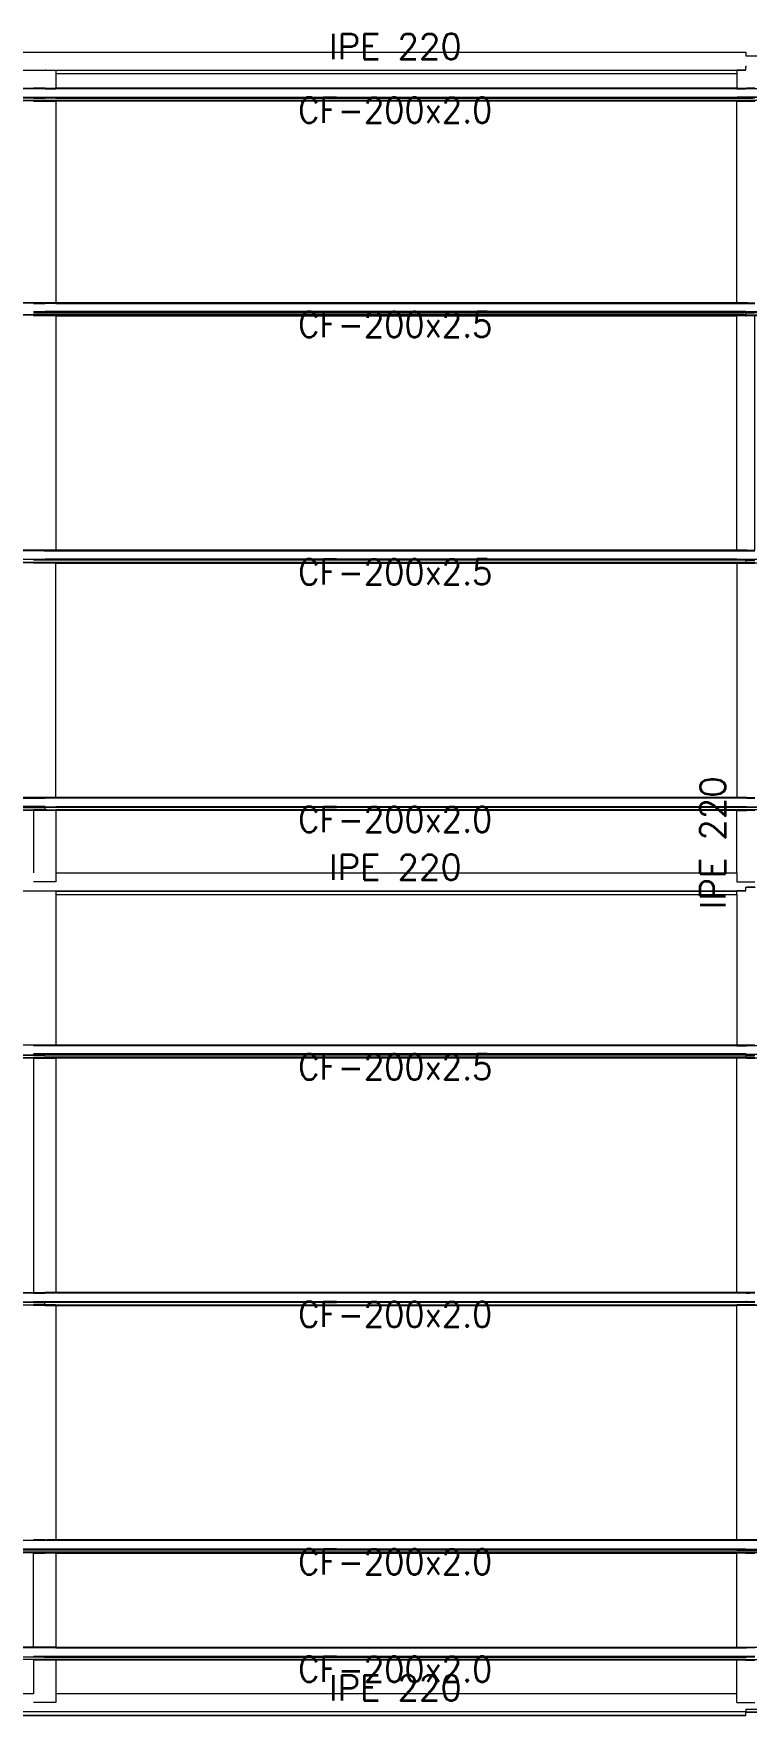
# Model space of a CAD drawing. Header units: millimetres. Extents: x 0 to 149, y -64 to 103.
# Drawn here: x 33.66 to 37.98, y 75.32 to 85.52 of the extents above; entities that cross this region are included whole.
import ezdxf
from ezdxf.enums import TextEntityAlignment as Align

# ---------------------------------------------------------------- set-up
doc = ezdxf.new("R2010")
doc.units = ezdxf.units.MM
doc.layers.add('BARRAS_DE_ACERO', color=7, linetype='Continuous', lineweight=9)
doc.layers.add('REFERENCIA_DE_LAS_BARRAS', color=2, linetype='Continuous', lineweight=9)
doc.styles.add('CYPETXT', font='romans__.ttf', dxfattribs={"height": 0.2})

msp = doc.modelspace()

# ---------------------------------------------------------------- linework, layer by layer
at = {"layer": 'BARRAS_DE_ACERO'}
for p, q in [((37.975, 85.407), (37.975, 85.386)), ((37.975, 85.386), (37.975, 85.384)), ((37.975, 85.384), (50.405, 85.384)), ((33.657, 85.297), (33.728, 85.297)), ((33.728, 85.297), (33.792, 85.297)), ((33.729, 85.297), (33.728, 85.297)), ((33.729, 85.297), (33.792, 85.297)), ((33.792, 85.297), (37.975, 85.297)), ((33.792, 85.296), (33.792, 85.297)), ((33.792, 85.275), (33.792, 85.276)), ((37.92, 85.276), (33.792, 85.276)), ((37.92, 85.296), (37.92, 85.276)), ((37.92, 85.275), (37.92, 85.188)), ((37.975, 85.32), (37.978, 85.32)), ((37.978, 85.32), (37.975, 85.32)), ((37.975, 85.32), (37.975, 85.32)), ((37.975, 85.297), (37.975, 85.32)), ((37.975, 85.297), (37.975, 85.297)), ((37.978, 85.32), (37.978, 85.32)), ((29.542, 85.188), (33.722, 85.188)), ((33.728, 85.186), (29.542, 85.186)), ((33.728, 85.184), (29.542, 85.184)), ((29.542, 85.133), (33.728, 85.133)), ((30.537, 85.129), (33.728, 85.129)), ((33.728, 85.188), (33.657, 85.188)), ((33.728, 85.132), (33.657, 85.132)), ((33.728, 85.13), (33.657, 85.13)), ((33.657, 85.129), (33.728, 85.129)), ((33.657, 85.127), (33.728, 85.127)), ((33.722, 85.188), (33.728, 85.188)), ((33.728, 85.188), (33.792, 85.188)), ((33.728, 85.188), (33.792, 85.188)), ((33.792, 85.187), (33.728, 85.187)), ((33.792, 85.186), (33.728, 85.186)), ((33.728, 85.184), (33.792, 85.184)), ((33.728, 85.133), (33.792, 85.133)), ((33.792, 85.132), (33.728, 85.132)), ((33.792, 85.13), (33.728, 85.13)), ((33.744, 85.129), (33.728, 85.129)), ((33.76, 85.129), (33.728, 85.129)), ((33.792, 85.127), (33.728, 85.127)), ((33.744, 85.129), (33.763, 85.129)), ((37.978, 85.129), (33.76, 85.129)), ((37.92, 85.188), (33.792, 85.188)), ((33.792, 85.188), (37.92, 85.188)), ((37.972, 85.187), (33.792, 85.187)), ((37.92, 85.186), (33.792, 85.186)), ((37.92, 85.184), (33.792, 85.184)), ((33.792, 85.133), (37.922, 85.133)), ((33.792, 85.132), (37.92, 85.132)), ((33.792, 85.13), (37.978, 85.13)), ((33.792, 85.127), (37.978, 85.127)), ((37.92, 85.188), (37.978, 85.188)), ((37.972, 85.186), (37.92, 85.186)), ((37.92, 85.184), (37.972, 85.184)), ((40.4, 85.132), (37.92, 85.132)), ((37.975, 85.133), (37.922, 85.133)), ((37.972, 85.187), (37.978, 85.187)), ((37.972, 85.186), (37.978, 85.186)), ((40.402, 85.133), (37.975, 85.133)), ((38.03, 85.188), (37.978, 85.188)), ((37.978, 85.187), (38.03, 85.187)), ((38.03, 85.186), (37.978, 85.186)), ((38.03, 85.13), (37.978, 85.13)), ((37.978, 85.129), (38.03, 85.129)), ((37.978, 85.127), (38.017, 85.127)), ((33.792, 85.113), (29.407, 85.113)), ((33.792, 85.111), (29.542, 85.111)), ((37.92, 85.114), (33.657, 85.114)), ((33.657, 85.109), (33.728, 85.109)), ((33.728, 85.109), (33.792, 85.109)), ((33.792, 85.113), (37.92, 85.113)), ((33.792, 85.111), (37.969, 85.111)), ((37.972, 85.114), (37.92, 85.114)), ((37.971, 85.113), (37.92, 85.113)), ((37.969, 85.111), (37.972, 85.111)), ((37.972, 85.113), (37.971, 85.113)), ((37.972, 85.114), (38.03, 85.114)), ((37.972, 85.113), (37.975, 85.113)), ((37.972, 85.111), (37.972, 85.111)), ((37.972, 85.111), (37.976, 85.111)), ((37.978, 85.109), (37.972, 85.109)), ((37.975, 85.113), (37.975, 85.113)), ((37.978, 85.113), (37.975, 85.113)), ((38.03, 85.111), (37.976, 85.111)), ((40.35, 85.113), (37.978, 85.113)), ((37.978, 85.109), (38.03, 85.109)), ((37.92, 83.814), (29.542, 83.814)), ((33.728, 83.813), (29.542, 83.813)), ((33.657, 83.888), (33.71, 83.888)), ((33.657, 83.886), (33.728, 83.886)), ((33.657, 83.884), (33.728, 83.884)), ((33.657, 83.834), (33.728, 83.834)), ((33.657, 83.832), (33.728, 83.832)), ((33.657, 83.83), (33.728, 83.83)), ((33.725, 83.829), (33.657, 83.829)), ((33.792, 83.829), (33.657, 83.829)), ((33.657, 83.811), (37.92, 83.811)), ((33.728, 83.809), (33.657, 83.809)), ((33.722, 83.888), (33.728, 83.888)), ((33.725, 83.829), (33.792, 83.829)), ((33.792, 83.888), (33.728, 83.888)), ((33.792, 83.888), (33.728, 83.888)), ((33.792, 83.887), (33.728, 83.887)), ((33.792, 83.886), (33.728, 83.886)), ((33.792, 83.884), (33.728, 83.884)), ((33.792, 83.832), (33.728, 83.832)), ((33.792, 83.83), (33.728, 83.83)), ((33.728, 83.813), (37.927, 83.813)), ((33.792, 83.809), (33.728, 83.809)), ((37.92, 83.888), (33.792, 83.888)), ((37.92, 83.888), (33.792, 83.888)), ((37.921, 83.887), (33.792, 83.887)), ((37.92, 83.886), (33.792, 83.886)), ((37.92, 83.832), (33.792, 83.832)), ((37.92, 83.83), (33.792, 83.83)), ((33.792, 83.829), (37.92, 83.829)), ((37.921, 83.829), (33.792, 83.829)), ((33.792, 83.809), (37.92, 83.809)), ((33.792, 83.809), (33.792, 82.388)), ((37.92, 83.886), (37.92, 83.886)), ((37.92, 83.886), (37.972, 83.886)), ((37.92, 83.884), (37.972, 83.884)), ((37.975, 83.834), (37.92, 83.834)), ((37.92, 83.834), (37.92, 83.834)), ((37.92, 83.832), (37.972, 83.832)), ((37.92, 83.832), (37.92, 83.832)), ((37.92, 83.83), (37.972, 83.83)), ((37.92, 83.83), (37.92, 83.83)), ((37.92, 83.829), (37.975, 83.829)), ((37.975, 83.814), (37.92, 83.814)), ((37.92, 83.811), (37.972, 83.811)), ((37.92, 82.388), (37.92, 83.809)), ((37.975, 83.809), (37.92, 83.809)), ((37.975, 83.887), (37.921, 83.887)), ((37.965, 83.829), (37.921, 83.829)), ((37.971, 83.827), (37.962, 83.827)), ((37.965, 83.829), (37.971, 83.829)), ((37.971, 83.829), (37.975, 83.829)), ((37.972, 83.884), (37.975, 83.884)), ((37.975, 83.811), (37.972, 83.811)), ((37.975, 83.888), (37.975, 83.888)), ((37.978, 83.888), (37.975, 83.888)), ((37.975, 83.888), (37.975, 83.888)), ((37.975, 83.886), (37.978, 83.886)), ((37.975, 83.884), (37.975, 83.886)), ((37.975, 83.884), (37.975, 83.884)), ((37.978, 83.884), (37.975, 83.884)), ((37.975, 83.834), (37.975, 83.833)), ((37.975, 83.833), (37.978, 83.833)), ((37.975, 83.832), (37.975, 83.833)), ((37.975, 83.832), (40.35, 83.832)), ((37.975, 83.83), (37.975, 83.832)), ((37.975, 83.83), (40.35, 83.83)), ((37.975, 83.83), (37.975, 83.829)), ((37.975, 83.829), (40.408, 83.829)), ((37.975, 83.829), (37.975, 83.829)), ((37.975, 83.829), (37.978, 83.829)), ((37.975, 83.829), (37.975, 83.829)), ((37.975, 83.829), (37.975, 83.829)), ((37.975, 83.827), (37.975, 83.829)), ((37.975, 83.827), (38.026, 83.827)), ((37.975, 83.814), (37.975, 83.827)), ((37.975, 83.814), (37.975, 83.814)), ((37.975, 83.813), (37.978, 83.813)), ((37.975, 83.813), (37.975, 83.813)), ((37.975, 83.811), (42.908, 83.811)), ((37.975, 83.809), (37.975, 83.811)), ((37.975, 83.811), (37.975, 83.811)), ((37.975, 83.809), (37.978, 83.809)), ((37.975, 83.809), (37.975, 83.809)), ((37.978, 83.888), (38.03, 83.888)), ((37.978, 83.888), (37.985, 83.888)), ((37.984, 83.887), (37.978, 83.887)), ((37.993, 83.886), (37.978, 83.886)), ((37.978, 83.884), (38.03, 83.884)), ((40.018, 83.833), (37.978, 83.833)), ((40.408, 83.829), (37.978, 83.829)), ((40.46, 83.813), (37.978, 83.813)), ((29.542, 82.388), (33.716, 82.388)), ((33.721, 82.387), (29.542, 82.387)), ((33.72, 82.386), (29.542, 82.386)), ((33.722, 82.384), (29.542, 82.384)), ((33.722, 82.388), (33.716, 82.388)), ((33.721, 82.387), (33.722, 82.387)), ((33.728, 82.388), (33.722, 82.388)), ((33.728, 82.388), (33.722, 82.388)), ((33.723, 82.387), (33.722, 82.387)), ((33.722, 82.384), (33.728, 82.384)), ((33.728, 82.387), (33.723, 82.387)), ((33.727, 82.386), (33.728, 82.386)), ((33.792, 82.388), (33.728, 82.388)), ((33.792, 82.388), (33.728, 82.388)), ((33.792, 82.387), (33.728, 82.387)), ((33.728, 82.386), (33.792, 82.386)), ((33.728, 82.384), (33.792, 82.384)), ((33.792, 82.388), (37.92, 82.388)), ((37.92, 82.388), (33.792, 82.388)), ((37.92, 82.387), (33.792, 82.387)), ((37.92, 82.386), (33.792, 82.386)), ((33.792, 82.384), (37.92, 82.384)), ((37.975, 82.388), (37.92, 82.388)), ((37.975, 82.387), (37.92, 82.387)), ((37.92, 82.386), (37.97, 82.386)), ((37.92, 82.384), (37.972, 82.384)), ((37.972, 82.386), (37.97, 82.386)), ((37.975, 82.384), (37.972, 82.384)), ((37.975, 82.388), (37.985, 82.388)), ((37.975, 82.388), (37.975, 82.387)), ((37.975, 82.388), (37.975, 82.388)), ((37.975, 82.388), (37.975, 82.388)), ((37.978, 82.388), (37.975, 82.388)), ((37.975, 82.387), (37.975, 82.386)), ((37.975, 82.387), (37.978, 82.387)), ((37.975, 82.387), (37.975, 82.387)), ((37.975, 82.386), (37.975, 82.384)), ((37.982, 82.387), (37.978, 82.387)), ((37.978, 82.386), (37.993, 82.386)), ((29.542, 82.334), (33.725, 82.334)), ((33.728, 82.332), (29.542, 82.332)), ((37.972, 82.314), (29.542, 82.314)), ((37.92, 82.313), (29.542, 82.313)), ((33.722, 82.311), (29.542, 82.311)), ((33.657, 82.33), (33.728, 82.33)), ((33.792, 82.309), (33.657, 82.309)), ((37.968, 82.311), (33.722, 82.311)), ((33.725, 82.334), (33.728, 82.334)), ((33.792, 82.334), (33.728, 82.334)), ((33.792, 82.33), (33.728, 82.33)), ((37.92, 82.334), (33.792, 82.334)), ((37.974, 82.33), (33.792, 82.33)), ((33.792, 82.329), (37.975, 82.329)), ((33.792, 82.329), (37.974, 82.329)), ((33.792, 80.888), (33.792, 82.309)), ((33.792, 82.309), (37.92, 82.309)), ((37.92, 82.334), (37.975, 82.334)), ((37.92, 82.309), (37.92, 80.888)), ((37.969, 82.311), (37.968, 82.311)), ((37.975, 82.311), (37.969, 82.311)), ((37.972, 82.314), (37.975, 82.314)), ((37.975, 82.313), (37.972, 82.313)), ((37.974, 82.329), (37.975, 82.329)), ((37.975, 82.334), (37.975, 82.333)), ((37.975, 82.333), (40.35, 82.333)), ((37.975, 82.332), (37.975, 82.332)), ((37.975, 82.329), (37.975, 82.329)), ((37.975, 82.329), (37.978, 82.329)), ((37.975, 82.329), (37.975, 82.329)), ((37.978, 82.329), (37.975, 82.329)), ((37.975, 82.329), (37.975, 82.329)), ((37.975, 82.327), (37.975, 82.314)), ((37.975, 82.327), (37.978, 82.327)), ((37.975, 82.327), (37.975, 82.327)), ((37.975, 82.314), (37.975, 82.314)), ((38.03, 82.313), (37.975, 82.313)), ((37.975, 82.313), (37.975, 82.313)), ((37.975, 82.311), (40.406, 82.311)), ((37.975, 82.311), (37.975, 82.311)), ((37.975, 82.309), (37.978, 82.309)), ((37.975, 82.309), (37.975, 82.309)), ((37.977, 82.332), (37.978, 82.332)), ((38.03, 82.332), (37.978, 82.332)), ((37.978, 82.33), (37.978, 82.33)), ((37.982, 82.329), (37.978, 82.329)), ((37.985, 82.329), (37.978, 82.329)), ((37.978, 82.327), (38.03, 82.327)), ((37.978, 82.314), (38.027, 82.314)), ((37.978, 82.309), (38.03, 82.309)), ((33.721, 80.888), (29.542, 80.888)), ((29.542, 80.887), (33.691, 80.887)), ((29.542, 80.884), (33.722, 80.884)), ((33.657, 80.888), (33.722, 80.888)), ((33.721, 80.887), (33.691, 80.887)), ((33.721, 80.888), (33.722, 80.888)), ((33.722, 80.887), (33.721, 80.887)), ((33.725, 80.888), (33.722, 80.888)), ((33.722, 80.888), (33.722, 80.888)), ((33.725, 80.884), (33.722, 80.884)), ((37.92, 80.888), (33.725, 80.888)), ((33.725, 80.888), (33.792, 80.888)), ((33.725, 80.888), (33.725, 80.888)), ((33.725, 80.888), (33.725, 80.888)), ((33.725, 80.887), (33.725, 80.887)), ((33.725, 80.887), (33.725, 80.887)), ((33.725, 80.887), (33.725, 80.887)), ((37.92, 80.886), (33.725, 80.886)), ((33.725, 80.884), (33.728, 80.884)), ((33.725, 80.884), (33.725, 80.884)), ((37.92, 80.884), (33.728, 80.884)), ((37.92, 80.888), (37.963, 80.888)), ((37.92, 80.886), (37.972, 80.886)), ((37.972, 80.884), (37.92, 80.884)), ((37.978, 80.888), (37.972, 80.888)), ((37.972, 80.887), (37.978, 80.887)), ((37.978, 80.886), (37.972, 80.886)), ((37.978, 80.884), (37.972, 80.884)), ((37.978, 80.888), (38.021, 80.888)), ((37.978, 80.888), (38.03, 80.888)), ((38.03, 80.887), (37.978, 80.887)), ((38.03, 80.886), (37.978, 80.886)), ((37.978, 80.884), (38.03, 80.884)), ((29.475, 80.811), (33.695, 80.811)), ((29.542, 80.832), (33.722, 80.832)), ((33.722, 80.83), (29.542, 80.83)), ((29.542, 80.829), (33.722, 80.829)), ((29.542, 80.813), (33.725, 80.813)), ((30.645, 80.829), (33.725, 80.829)), ((33.725, 80.814), (33.657, 80.814)), ((33.695, 80.811), (33.725, 80.811)), ((33.725, 80.832), (33.722, 80.832)), ((33.725, 80.833), (33.725, 80.832)), ((33.725, 80.83), (33.725, 80.832)), ((33.727, 80.832), (33.725, 80.832)), ((33.725, 80.832), (33.725, 80.832)), ((33.725, 80.83), (33.725, 80.829)), ((33.728, 80.83), (33.725, 80.83)), ((33.728, 80.829), (33.725, 80.829)), ((33.725, 80.827), (33.725, 80.814)), ((33.728, 80.827), (33.725, 80.827)), ((33.725, 80.827), (33.725, 80.827)), ((33.725, 80.814), (33.725, 80.814)), ((33.728, 80.813), (33.725, 80.813)), ((33.725, 80.813), (33.725, 80.813)), ((33.725, 80.811), (33.725, 80.811)), ((33.725, 80.809), (33.725, 80.809)), ((33.792, 80.809), (33.725, 80.809)), ((33.728, 80.832), (33.727, 80.832)), ((33.728, 80.832), (33.792, 80.832)), ((33.728, 80.83), (33.792, 80.83)), ((33.728, 80.829), (33.792, 80.829)), ((33.728, 80.829), (33.792, 80.829)), ((37.972, 80.827), (33.728, 80.827)), ((33.737, 80.814), (33.728, 80.814)), ((33.728, 80.813), (33.792, 80.813)), ((33.792, 80.811), (33.728, 80.811)), ((33.737, 80.814), (37.92, 80.814)), ((37.975, 80.833), (33.792, 80.833)), ((37.978, 80.832), (33.792, 80.832)), ((33.792, 80.83), (37.972, 80.83)), ((37.97, 80.829), (33.792, 80.829)), ((37.92, 80.829), (33.792, 80.829)), ((37.92, 80.813), (33.792, 80.813)), ((37.92, 80.829), (37.97, 80.829)), ((37.972, 80.814), (37.92, 80.814)), ((40.404, 80.813), (37.92, 80.813)), ((37.92, 80.809), (37.978, 80.809)), ((37.92, 80.432), (37.92, 80.809)), ((37.97, 80.829), (37.972, 80.829)), ((37.972, 80.829), (37.97, 80.829)), ((37.972, 80.829), (37.973, 80.829)), ((37.973, 80.829), (37.972, 80.829)), ((40.408, 80.827), (37.972, 80.827)), ((37.978, 80.829), (37.973, 80.829)), ((37.973, 80.829), (37.978, 80.829)), ((37.973, 80.829), (37.973, 80.829)), ((37.978, 80.833), (37.975, 80.833)), ((37.978, 80.832), (38.03, 80.832)), ((37.978, 80.829), (38.03, 80.829)), ((37.978, 80.829), (38.03, 80.829)), ((37.978, 80.811), (38.03, 80.811)), ((38.03, 80.809), (37.978, 80.809)), ((33.792, 80.432), (37.92, 80.432)), ((37.92, 80.432), (37.92, 80.377)), ((37.92, 80.377), (38.03, 80.377)), ((37.975, 80.322), (37.975, 80.345)), ((38.029, 80.345), (37.978, 80.345)), ((29.471, 80.322), (37.975, 80.322)), ((33.792, 80.322), (33.792, 80.321)), ((33.792, 80.321), (33.792, 80.301)), ((33.792, 80.301), (37.92, 80.301)), ((33.792, 80.301), (33.792, 80.3)), ((33.792, 80.3), (33.792, 79.388)), ((37.975, 80.322), (37.92, 80.322)), ((37.92, 80.3), (37.92, 79.388)), ((37.975, 80.322), (37.975, 80.322)), ((25.228, 79.327), (33.726, 79.327)), ((29.407, 79.311), (33.722, 79.311)), ((29.427, 79.329), (33.722, 79.329)), ((29.478, 79.329), (33.726, 79.329)), ((33.657, 79.388), (37.92, 79.388)), ((33.657, 79.387), (37.92, 79.387)), ((33.657, 79.387), (33.657, 79.387)), ((33.657, 79.386), (33.657, 79.386)), ((33.722, 79.386), (33.657, 79.386)), ((33.657, 79.386), (33.657, 79.386)), ((37.92, 79.384), (33.657, 79.384)), ((33.657, 79.384), (33.657, 79.384)), ((33.657, 79.334), (33.657, 79.334)), ((37.92, 79.334), (33.657, 79.334)), ((37.92, 79.332), (33.657, 79.332)), ((37.975, 79.33), (33.657, 79.33)), ((33.657, 79.314), (33.722, 79.314)), ((33.657, 79.309), (33.792, 79.309)), ((33.663, 79.313), (33.722, 79.313)), ((33.722, 79.386), (37.92, 79.386)), ((33.792, 79.329), (33.722, 79.329)), ((37.962, 79.314), (33.722, 79.314)), ((33.725, 79.313), (33.722, 79.313)), ((33.792, 79.311), (33.722, 79.311)), ((33.725, 79.313), (33.728, 79.313)), ((37.975, 79.329), (33.726, 79.329)), ((37.972, 79.327), (33.726, 79.327)), ((33.728, 79.313), (33.792, 79.313)), ((37.92, 79.388), (33.792, 79.388)), ((37.92, 79.313), (33.792, 79.313)), ((37.92, 79.311), (33.792, 79.311)), ((37.975, 79.388), (37.92, 79.388)), ((37.92, 79.388), (37.975, 79.388)), ((37.92, 79.387), (37.921, 79.387)), ((37.92, 79.387), (37.92, 79.387)), ((37.944, 79.386), (37.92, 79.386)), ((37.92, 79.386), (37.92, 79.386)), ((37.92, 79.384), (37.972, 79.384)), ((37.92, 79.384), (37.92, 79.384)), ((37.975, 79.334), (37.92, 79.334)), ((37.975, 79.332), (37.92, 79.332)), ((37.965, 79.313), (37.92, 79.313)), ((37.92, 79.311), (37.975, 79.311)), ((37.92, 77.888), (37.92, 79.309)), ((37.975, 79.386), (37.944, 79.386)), ((37.975, 79.314), (37.962, 79.314)), ((37.972, 79.313), (37.965, 79.313)), ((37.975, 79.327), (37.972, 79.327)), ((37.975, 79.313), (37.972, 79.313)), ((37.975, 79.388), (37.975, 79.387)), ((37.975, 79.388), (37.975, 79.388)), ((37.975, 79.387), (37.978, 79.387)), ((37.975, 79.387), (37.975, 79.387)), ((37.975, 79.384), (37.975, 79.386)), ((37.975, 79.384), (37.978, 79.384)), ((37.975, 79.333), (37.975, 79.332)), ((37.978, 79.332), (37.975, 79.332)), ((37.975, 79.332), (37.975, 79.332)), ((37.975, 79.33), (37.975, 79.332)), ((37.978, 79.33), (37.975, 79.33)), ((37.975, 79.33), (37.975, 79.329)), ((37.975, 79.329), (37.975, 79.329)), ((37.978, 79.314), (37.975, 79.314)), ((37.975, 79.313), (37.975, 79.314)), ((37.975, 79.313), (37.975, 79.313)), ((37.975, 79.313), (37.975, 79.313)), ((37.976, 79.313), (37.975, 79.313)), ((37.975, 79.311), (40.35, 79.311)), ((37.975, 79.309), (37.975, 79.311)), ((37.975, 79.311), (37.975, 79.311)), ((37.975, 79.311), (37.975, 79.311)), ((37.978, 79.309), (37.975, 79.309)), ((37.976, 79.333), (37.978, 79.333)), ((38.03, 79.313), (37.976, 79.313)), ((37.978, 79.388), (37.978, 79.388)), ((37.978, 79.386), (37.98, 79.386)), ((37.978, 79.332), (38.03, 79.332)), ((37.978, 79.33), (38.03, 79.33)), ((37.978, 79.329), (37.979, 79.329)), ((38.026, 79.314), (37.978, 79.314)), ((37.978, 79.309), (38.03, 79.309)), ((33.725, 77.886), (29.472, 77.886)), ((29.473, 77.887), (33.691, 77.887)), ((29.474, 77.888), (33.725, 77.888)), ((33.657, 77.884), (33.725, 77.884)), ((37.92, 77.888), (33.725, 77.888)), ((33.725, 77.887), (33.725, 77.888)), ((33.725, 77.888), (33.725, 77.888)), ((33.725, 77.888), (33.725, 77.888)), ((33.725, 77.888), (33.725, 77.888)), ((33.792, 77.888), (33.725, 77.888)), ((37.92, 77.887), (33.725, 77.887)), ((33.725, 77.887), (33.725, 77.887)), ((37.92, 77.884), (33.725, 77.884)), ((33.725, 77.884), (33.725, 77.884)), ((37.92, 77.888), (33.792, 77.888)), ((37.92, 77.888), (37.978, 77.888)), ((37.978, 77.888), (37.92, 77.888)), ((37.978, 77.887), (37.92, 77.887)), ((37.92, 77.886), (37.978, 77.886)), ((37.972, 77.884), (37.92, 77.884)), ((37.978, 77.884), (37.972, 77.884)), ((37.978, 77.888), (38.03, 77.888)), ((38.03, 77.888), (37.978, 77.888)), ((37.978, 77.887), (38.03, 77.887)), ((37.978, 77.886), (37.998, 77.886)), ((37.978, 77.884), (37.999, 77.884)), ((25.28, 77.83), (33.725, 77.83)), ((33.725, 77.829), (29.409, 77.829)), ((29.475, 77.813), (33.724, 77.813)), ((33.725, 77.811), (29.475, 77.811)), ((29.478, 77.832), (33.694, 77.832)), ((30.645, 77.829), (33.724, 77.829)), ((33.657, 77.834), (33.725, 77.834)), ((33.657, 77.827), (33.725, 77.827)), ((33.725, 77.814), (33.657, 77.814)), ((33.725, 77.832), (33.694, 77.832)), ((33.725, 77.829), (33.724, 77.829)), ((33.725, 77.834), (33.725, 77.833)), ((33.725, 77.832), (37.92, 77.832)), ((33.725, 77.832), (33.725, 77.832)), ((33.725, 77.832), (33.725, 77.83)), ((33.725, 77.83), (33.728, 77.83)), ((33.725, 77.83), (33.725, 77.83)), ((33.725, 77.829), (33.725, 77.83)), ((33.725, 77.829), (33.725, 77.829)), ((33.725, 77.829), (33.728, 77.829)), ((33.725, 77.829), (33.727, 77.829)), ((33.725, 77.829), (33.725, 77.829)), ((33.725, 77.814), (33.725, 77.827)), ((33.725, 77.827), (33.725, 77.827)), ((33.725, 77.814), (33.728, 77.814)), ((33.725, 77.814), (33.725, 77.814)), ((33.725, 77.813), (33.728, 77.813)), ((33.725, 77.813), (33.725, 77.813)), ((33.725, 77.813), (33.725, 77.813)), ((33.725, 77.811), (33.725, 77.811)), ((33.728, 77.811), (33.725, 77.811)), ((33.725, 77.809), (33.725, 77.811)), ((33.725, 77.809), (33.792, 77.809)), ((33.728, 77.829), (33.727, 77.829)), ((33.728, 77.83), (33.792, 77.83)), ((33.792, 77.829), (33.728, 77.829)), ((33.792, 77.829), (33.728, 77.829)), ((33.792, 77.827), (33.728, 77.827)), ((33.728, 77.814), (33.728, 77.814)), ((33.792, 77.814), (33.728, 77.814)), ((33.792, 77.813), (33.728, 77.813)), ((33.728, 77.811), (33.735, 77.811)), ((33.735, 77.811), (33.792, 77.811)), ((37.92, 77.83), (33.792, 77.83)), ((33.792, 77.829), (37.92, 77.829)), ((33.792, 77.829), (37.92, 77.829)), ((37.978, 77.827), (33.792, 77.827)), ((33.792, 77.814), (37.92, 77.814)), ((33.792, 77.813), (37.92, 77.813)), ((37.972, 77.811), (33.792, 77.811)), ((33.792, 77.809), (37.92, 77.809)), ((33.792, 77.809), (33.792, 76.388)), ((37.92, 77.833), (37.972, 77.833)), ((37.972, 77.832), (37.92, 77.832)), ((37.92, 77.83), (37.972, 77.83)), ((37.92, 77.829), (37.972, 77.829)), ((37.972, 77.829), (37.92, 77.829)), ((37.978, 77.814), (37.92, 77.814)), ((37.92, 77.813), (40.408, 77.813)), ((37.92, 76.388), (37.92, 77.809)), ((38.03, 77.809), (37.92, 77.809)), ((37.972, 77.833), (37.975, 77.833)), ((37.972, 77.832), (37.975, 77.832)), ((37.972, 77.83), (37.975, 77.83)), ((37.975, 77.829), (37.972, 77.829)), ((37.972, 77.829), (37.975, 77.829)), ((37.972, 77.811), (40.402, 77.811)), ((37.978, 77.833), (37.975, 77.833)), ((37.978, 77.832), (37.975, 77.832)), ((37.978, 77.83), (37.975, 77.83)), ((37.978, 77.829), (37.975, 77.829)), ((37.978, 77.829), (37.975, 77.829)), ((37.978, 77.833), (38.03, 77.833)), ((38.03, 77.832), (37.978, 77.832)), ((38.03, 77.83), (37.978, 77.83)), ((37.978, 77.829), (38.03, 77.829)), ((38.03, 77.829), (37.978, 77.829)), ((38.03, 77.827), (37.978, 77.827)), ((42.902, 76.384), (29.542, 76.384)), ((33.728, 76.388), (33.657, 76.388)), ((33.657, 76.388), (33.668, 76.388)), ((33.657, 76.387), (33.664, 76.387)), ((33.657, 76.386), (33.728, 76.386)), ((33.722, 76.387), (33.664, 76.387)), ((33.722, 76.388), (33.668, 76.388)), ((33.722, 76.388), (33.728, 76.388)), ((33.722, 76.387), (33.728, 76.387)), ((33.728, 76.388), (33.792, 76.388)), ((33.728, 76.388), (33.734, 76.388)), ((33.733, 76.387), (33.728, 76.387)), ((42.902, 76.386), (33.728, 76.386)), ((33.734, 76.388), (33.739, 76.388)), ((40.46, 76.388), (33.739, 76.388)), ((33.792, 76.388), (37.92, 76.388)), ((42.879, 76.387), (33.792, 76.387)), ((37.92, 76.388), (38.03, 76.388)), ((37.92, 76.333), (29.542, 76.333)), ((37.92, 76.332), (29.542, 76.332)), ((37.92, 76.33), (29.542, 76.33)), ((33.722, 76.329), (29.542, 76.329)), ((33.792, 76.329), (29.542, 76.329)), ((33.658, 76.311), (29.542, 76.311)), ((33.792, 76.313), (33.657, 76.313)), ((33.728, 76.311), (33.658, 76.311)), ((33.722, 76.329), (37.92, 76.329)), ((33.728, 76.311), (33.792, 76.311)), ((33.792, 76.309), (33.728, 76.309)), ((33.792, 76.329), (37.92, 76.329)), ((37.92, 76.313), (33.792, 76.313)), ((37.92, 76.311), (33.792, 76.311)), ((33.792, 76.309), (33.792, 75.738)), ((33.792, 76.309), (37.92, 76.309)), ((37.92, 76.327), (35.503, 76.327)), ((37.975, 76.333), (37.92, 76.333)), ((37.92, 76.332), (37.946, 76.332)), ((37.92, 76.33), (37.975, 76.33)), ((42.855, 76.329), (37.92, 76.329)), ((37.92, 76.329), (40.351, 76.329)), ((37.92, 76.327), (38.991, 76.327)), ((37.92, 76.313), (42.855, 76.313)), ((38.03, 76.311), (37.92, 76.311)), ((37.972, 76.309), (37.92, 76.309)), ((37.975, 76.332), (37.946, 76.332)), ((37.972, 76.309), (38.03, 76.309)), ((37.975, 76.333), (40.018, 76.333)), ((37.975, 76.332), (40.014, 76.332)), ((40.35, 76.33), (37.975, 76.33)), ((33.722, 75.663), (25.228, 75.663)), ((29.407, 75.737), (33.728, 75.737)), ((29.407, 75.736), (33.728, 75.736)), ((33.728, 75.677), (29.542, 75.677)), ((33.722, 75.678), (30.522, 75.678)), ((33.657, 75.738), (33.728, 75.738)), ((33.728, 75.734), (33.657, 75.734)), ((33.657, 75.683), (33.725, 75.683)), ((33.657, 75.681), (33.722, 75.681)), ((33.723, 75.68), (33.657, 75.68)), ((33.657, 75.679), (33.723, 75.679)), ((33.722, 75.661), (33.657, 75.661)), ((33.728, 75.738), (33.722, 75.738)), ((33.722, 75.681), (33.725, 75.681)), ((33.722, 75.678), (33.728, 75.678)), ((33.722, 75.663), (37.927, 75.663)), ((33.722, 75.661), (37.949, 75.661)), ((33.723, 75.68), (33.728, 75.68)), ((33.723, 75.679), (33.728, 75.679)), ((33.725, 75.683), (33.728, 75.683)), ((33.725, 75.681), (33.728, 75.681)), ((33.792, 75.738), (33.728, 75.738)), ((33.728, 75.738), (33.788, 75.738)), ((33.728, 75.737), (33.792, 75.737)), ((33.728, 75.736), (33.792, 75.736)), ((33.792, 75.734), (33.728, 75.734)), ((33.728, 75.683), (33.792, 75.683)), ((33.728, 75.681), (33.792, 75.681)), ((33.728, 75.68), (33.792, 75.68)), ((33.792, 75.679), (33.728, 75.679)), ((33.728, 75.678), (33.792, 75.678)), ((33.728, 75.677), (33.729, 75.677)), ((33.729, 75.677), (33.729, 75.677)), ((33.729, 75.677), (33.73, 75.677)), ((33.792, 75.738), (33.788, 75.738)), ((33.792, 75.738), (40.35, 75.738)), ((33.792, 75.737), (38.03, 75.737)), ((37.92, 75.736), (33.792, 75.736)), ((33.792, 75.734), (37.92, 75.734)), ((33.792, 75.683), (37.922, 75.683)), ((33.792, 75.68), (37.978, 75.68)), ((37.975, 75.679), (33.792, 75.679)), ((33.792, 75.678), (37.975, 75.678)), ((37.92, 75.738), (38.03, 75.738)), ((37.92, 75.736), (37.978, 75.736)), ((37.92, 75.734), (37.972, 75.734)), ((37.972, 75.659), (37.92, 75.659)), ((37.92, 75.456), (37.92, 75.659)), ((37.922, 75.683), (37.975, 75.683)), ((37.927, 75.663), (40.35, 75.663)), ((37.972, 75.661), (37.949, 75.661)), ((37.972, 75.734), (37.978, 75.734)), ((37.972, 75.659), (38.03, 75.659)), ((37.975, 75.683), (37.978, 75.683)), ((37.975, 75.681), (37.978, 75.681)), ((37.978, 75.679), (37.975, 75.679)), ((37.975, 75.678), (37.978, 75.678)), ((37.975, 75.663), (40.35, 75.663)), ((38.03, 75.736), (37.978, 75.736)), ((37.996, 75.734), (37.978, 75.734)), ((37.978, 75.683), (38.03, 75.683)), ((38.03, 75.681), (37.978, 75.681)), ((38.03, 75.68), (37.978, 75.68)), ((38.03, 75.679), (37.978, 75.679)), ((38.03, 75.678), (37.978, 75.678)), ((37.92, 75.456), (33.792, 75.456)), ((33.792, 75.456), (33.792, 75.402)), ((37.92, 75.402), (37.92, 75.456)), ((33.792, 75.402), (33.657, 75.402)), ((37.92, 75.402), (38.03, 75.402)), ((37.975, 75.36), (37.975, 75.361)), ((37.975, 75.36), (37.975, 75.347)), ((47.905, 75.36), (37.975, 75.36)), ((37.975, 75.347), (37.975, 75.346)), ((37.975, 75.346), (37.975, 75.345)), ((25.225, 75.325), (37.975, 75.325)), ((37.975, 75.325), (37.975, 75.326))]:
    msp.add_line(p, q, dxfattribs=at)
for points in [[(20.975, 85.427), (29.475, 85.427), (29.475, 85.407), (37.975, 85.407)], [(29.542, 85.297), (33.68, 85.297), (33.728, 85.297)], [(37.92, 85.296), (33.792, 85.296), (33.792, 85.276)], [(37.92, 85.276), (37.92, 85.275), (33.792, 85.275), (33.792, 85.188)], [(37.975, 85.297), (37.92, 85.297), (37.92, 85.296)], [(33.728, 85.187), (29.542, 85.187), (29.478, 85.187), (25.244, 85.187)], [(37.978, 85.129), (33.792, 85.129), (33.763, 85.129)], [(37.92, 85.188), (37.978, 85.188), (38.03, 85.188)], [(42.855, 85.184), (40.398, 85.184), (37.972, 85.184)], [(37.978, 85.129), (38.029, 85.129), (38.03, 85.129)], [(37.92, 85.109), (33.792, 85.109), (33.792, 83.888)], [(37.92, 83.888), (37.92, 85.109), (37.972, 85.109)], [(29.511, 83.887), (29.542, 83.887), (33.657, 83.887), (33.728, 83.887)], [(33.722, 83.888), (33.657, 83.888), (29.542, 83.888)], [(33.657, 83.827), (37.92, 83.827), (37.962, 83.827)], [(33.71, 83.888), (33.722, 83.888), (33.728, 83.888)], [(37.92, 83.834), (33.792, 83.834), (33.728, 83.834)], [(33.792, 83.884), (37.92, 83.884), (37.92, 83.884)], [(37.978, 83.888), (37.975, 83.888), (37.975, 83.888), (37.92, 83.888)], [(37.975, 83.887), (37.975, 83.888), (37.92, 83.888)], [(37.927, 83.813), (37.975, 83.813), (37.975, 83.814), (37.994, 83.814)], [(37.975, 83.827), (37.975, 83.827), (37.971, 83.827)], [(37.975, 83.887), (37.975, 83.886), (37.975, 83.886), (37.972, 83.886)], [(37.975, 83.832), (37.975, 83.832), (37.972, 83.832)], [(37.975, 83.83), (37.975, 83.83), (37.972, 83.83)], [(37.978, 83.887), (37.975, 83.887), (37.975, 83.887)], [(37.978, 82.388), (38.03, 82.388), (38.03, 83.809), (37.978, 83.809)], [(29.542, 82.388), (33.657, 82.388), (33.722, 82.388)], [(33.727, 82.386), (33.722, 82.386), (33.72, 82.386)], [(37.975, 82.388), (37.975, 82.388), (37.92, 82.388)], [(37.978, 82.386), (37.975, 82.386), (37.975, 82.386), (37.972, 82.386)], [(37.975, 82.384), (37.975, 82.384), (38.03, 82.384)], [(33.792, 82.329), (33.728, 82.329), (33.657, 82.329)], [(33.792, 82.329), (33.728, 82.329), (33.657, 82.329)], [(37.972, 82.327), (37.972, 82.327), (33.657, 82.327)], [(37.946, 82.332), (33.792, 82.332), (33.728, 82.332)], [(37.92, 82.313), (37.969, 82.313), (37.972, 82.313)], [(37.92, 82.309), (37.975, 82.309), (37.975, 82.311)], [(37.946, 82.332), (37.975, 82.332), (37.975, 82.333)], [(37.972, 82.327), (37.975, 82.327), (37.975, 82.329)], [(37.975, 82.33), (37.975, 82.33), (37.974, 82.33)], [(37.977, 82.332), (37.975, 82.332), (37.975, 82.33)], [(37.978, 82.33), (37.975, 82.33), (37.975, 82.329)], [(37.978, 82.314), (37.975, 82.314), (37.975, 82.313)], [(33.725, 80.884), (33.725, 80.886), (29.542, 80.886)], [(33.725, 80.887), (33.725, 80.888), (33.722, 80.888)], [(33.725, 80.886), (33.725, 80.886), (33.725, 80.887), (33.722, 80.887)], [(33.725, 80.888), (33.725, 80.888), (33.725, 80.888)], [(37.972, 80.887), (37.92, 80.887), (33.725, 80.887)], [(37.972, 80.888), (37.92, 80.888), (33.792, 80.888)], [(37.978, 80.888), (37.972, 80.888), (37.963, 80.888)], [(33.725, 80.833), (33.725, 80.834), (33.722, 80.834), (29.542, 80.834)], [(29.542, 80.827), (33.657, 80.827), (33.725, 80.827), (33.725, 80.829)], [(33.725, 80.809), (33.657, 80.809), (33.657, 80.432)], [(33.725, 80.83), (33.725, 80.83), (33.722, 80.83)], [(33.725, 80.829), (33.725, 80.829), (33.725, 80.829), (33.722, 80.829)], [(33.725, 80.833), (33.728, 80.833), (33.729, 80.833), (33.792, 80.833)], [(33.728, 80.829), (33.725, 80.829), (33.725, 80.829)], [(33.728, 80.814), (33.725, 80.814), (33.725, 80.813)], [(33.728, 80.811), (33.725, 80.811), (33.725, 80.809)], [(37.978, 80.811), (37.92, 80.811), (33.792, 80.811)], [(37.92, 80.809), (33.792, 80.809), (33.792, 80.432)], [(38.03, 80.83), (37.978, 80.83), (37.972, 80.83)], [(40.408, 80.814), (40.35, 80.814), (37.972, 80.814)], [(37.978, 80.833), (38.03, 80.833), (40.35, 80.833)], [(33.792, 80.432), (33.792, 80.377), (33.657, 80.377)], [(37.975, 80.345), (37.975, 80.345), (37.978, 80.345)], [(37.975, 80.345), (38.03, 80.345), (38.03, 80.344)], [(33.657, 80.322), (33.728, 80.322), (33.792, 80.322)], [(33.792, 80.321), (37.92, 80.321), (37.92, 80.322)], [(33.792, 80.3), (37.92, 80.3), (37.92, 80.301), (37.92, 80.321)], [(33.792, 79.388), (33.657, 79.388), (29.542, 79.388)], [(29.542, 79.313), (33.657, 79.313), (33.663, 79.313)], [(33.657, 79.309), (33.657, 77.888), (33.725, 77.888), (33.725, 77.888)], [(37.975, 79.329), (37.975, 79.329), (33.792, 79.329)], [(37.92, 79.309), (33.792, 79.309), (33.792, 77.888)], [(37.975, 79.309), (37.975, 79.309), (37.92, 79.309)], [(37.975, 79.386), (37.975, 79.387), (37.921, 79.387)], [(37.975, 79.384), (37.975, 79.384), (37.972, 79.384)], [(37.975, 79.388), (37.975, 79.388), (37.976, 79.388), (37.978, 79.388)], [(38.03, 79.388), (37.975, 79.388), (37.975, 79.388)], [(37.978, 79.386), (37.975, 79.386), (37.975, 79.386)], [(37.975, 79.334), (37.975, 79.333), (37.976, 79.333)], [(37.975, 79.33), (37.975, 79.33), (37.975, 79.33)], [(37.975, 79.329), (37.975, 79.327), (37.975, 79.327)], [(37.978, 79.329), (37.975, 79.329), (37.975, 79.329)], [(37.975, 79.329), (37.978, 79.329), (37.98, 79.329)], [(37.978, 79.327), (37.975, 79.327), (37.975, 79.314), (37.975, 79.314)], [(37.989, 79.387), (37.983, 79.387), (37.978, 79.387)], [(40.35, 79.384), (38.03, 79.384), (37.978, 79.384)], [(37.978, 79.333), (38.03, 79.333), (40.018, 79.333), (40.35, 79.333)], [(37.978, 79.327), (37.979, 79.327), (38.03, 79.327)], [(33.691, 77.887), (33.725, 77.887), (33.725, 77.887)], [(33.725, 77.887), (33.725, 77.886), (37.92, 77.886)], [(33.725, 77.884), (33.725, 77.886), (33.725, 77.886)], [(33.725, 77.809), (33.725, 77.809), (33.657, 77.809)], [(33.724, 77.813), (33.725, 77.813), (33.725, 77.814)], [(33.725, 77.832), (33.725, 77.833), (37.92, 77.833)], [(33.725, 77.829), (33.725, 77.829), (33.725, 77.827), (33.725, 77.827), (33.728, 77.827)], [(33.725, 77.814), (33.725, 77.814), (33.725, 77.814)], [(38.03, 77.814), (38.016, 77.814), (37.978, 77.814)], [(33.733, 76.387), (33.792, 76.387), (33.792, 76.387)], [(35.503, 76.327), (29.542, 76.327), (29.489, 76.327)], [(40.35, 76.314), (37.92, 76.314), (29.542, 76.314)], [(29.542, 75.738), (33.657, 75.738), (33.657, 76.309), (33.728, 76.309)], [(33.792, 75.738), (37.92, 75.738), (37.92, 76.309)], [(33.722, 75.738), (29.407, 75.738), (25.29, 75.738)], [(37.975, 75.663), (33.728, 75.663), (29.542, 75.663)], [(33.792, 75.659), (33.657, 75.659), (33.657, 75.456), (29.542, 75.456)], [(37.979, 75.677), (37.978, 75.677), (33.73, 75.677)], [(33.792, 75.681), (37.92, 75.681), (37.975, 75.681)], [(37.92, 75.659), (33.792, 75.659), (33.792, 75.456)], [(37.972, 75.661), (37.978, 75.661), (38.03, 75.661)], [(37.975, 75.347), (25.225, 75.347), (25.225, 75.346)], [(37.975, 75.346), (37.975, 75.346), (25.225, 75.346), (25.225, 75.326)], [(25.225, 75.326), (37.975, 75.326), (37.975, 75.345)], [(47.905, 75.36), (47.905, 75.361), (37.975, 75.361)], [(37.975, 75.346), (47.905, 75.346), (47.905, 75.351)], [(37.975, 75.345), (47.905, 75.345), (47.905, 75.346)]]:
    msp.add_lwpolyline(points, dxfattribs=at)

# ---------------------------------------------------------------- texts
at = {"layer": 'REFERENCIA_DE_LAS_BARRAS', "style": 'CYPETXT'}
for s, width, p, p2 in [('IPE 220', 0.844169, (35.447, 85.365), (36.253, 85.365)), ('CF-200x2.0', 0.812714, (35.261, 84.979), (36.438, 84.979)), ('CF-200x2.5', 0.812714, (35.261, 83.679), (36.438, 83.679)), ('CF-200x2.5', 0.812714, (35.261, 82.179), (36.438, 82.179)), ('CF-200x2.0', 0.812714, (35.261, 80.679), (36.438, 80.679)), ('IPE 220', 0.844169, (35.447, 80.39), (36.253, 80.39)), ('CF-200x2.5', 0.812714, (35.261, 79.179), (36.438, 79.179)), ('CF-200x2.0', 0.812714, (35.261, 77.679), (36.438, 77.679)), ('CF-200x2.0', 0.812714, (35.261, 76.179), (36.438, 76.179)), ('CF-200x2.0', 0.812714, (35.261, 75.528), (36.438, 75.528)), ('IPE 220', 0.844169, (35.447, 75.415), (36.253, 75.415))]:
    msp.add_text(s, height=0.1533, dxfattribs=dict(at, width=width)).set_placement(p, p2, align=Align.FIT)
at = {"layer": 'REFERENCIA_DE_LAS_BARRAS', "style": 'CYPETXT', "width": 0.844169}
msp.add_text('IPE 220', height=0.1533, rotation=90, dxfattribs=at).set_placement((37.851, 80.212), (37.851, 81.017), align=Align.FIT)

doc.saveas('drawing.dxf')
